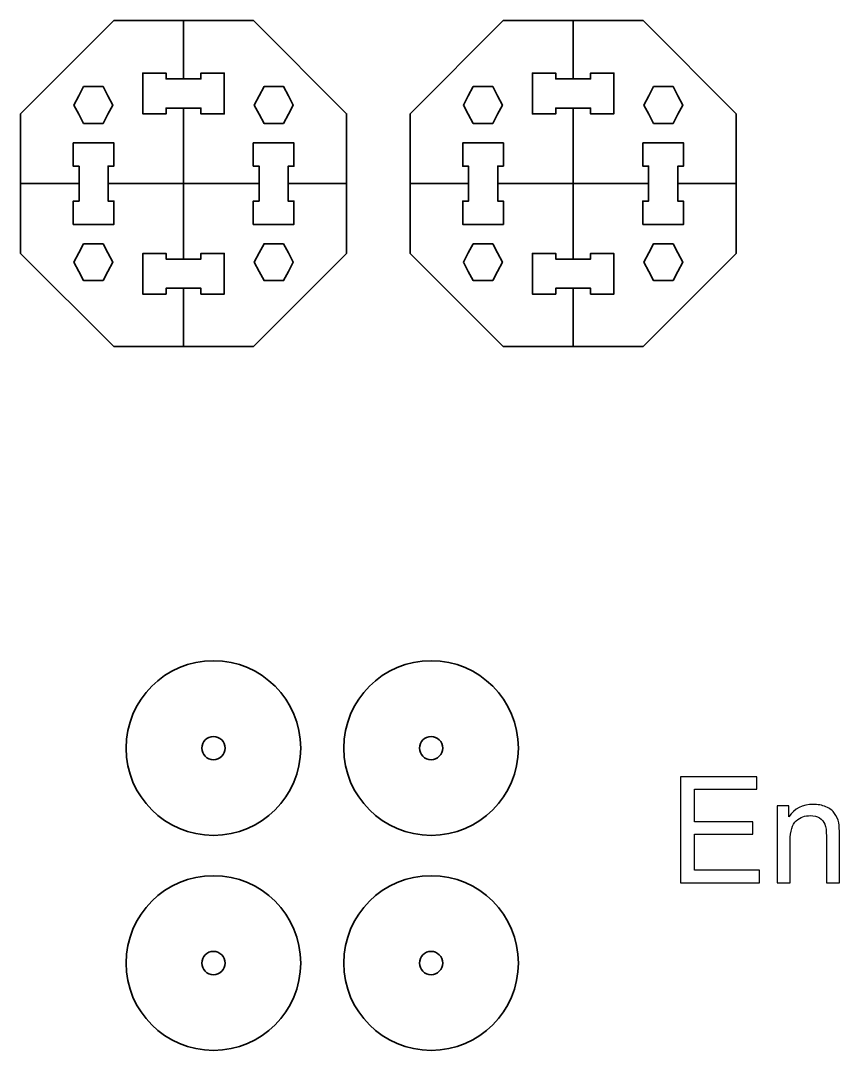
# Model space of a CAD drawing. Header units: centimetres. Extents: x 32 to 238, y -190 to 31.
# Drawn here: x 47 to 61.06, y -100.98 to -83.29 of the extents above; entities that cross this region are included whole.
import ezdxf

# ---------------------------------------------------------------- set-up
doc = ezdxf.new("R2010")
doc.units = ezdxf.units.CM
doc.header["$MEASUREMENT"] = 0
doc.layers.add('Layer 1', color=7, linetype='Continuous')

msp = doc.modelspace()

# ---------------------------------------------------------------- linework, layer by layer
at = {"layer": 'Layer 1', "color": 250, "lineweight": 35}
for centre, major_axis in [((50.30944, -95.78443), (0, 1.5)), ((54.04864, -95.78443), (0, 1.5)), ((50.30944, -95.78443), (0, 0.2)), ((54.04864, -95.78443), (0, 0.2)), ((50.30944, -99.476), (0, 1.5)), ((54.04864, -99.476), (0, 1.5)), ((50.30944, -99.476), (0, 0.2)), ((54.04864, -99.476), (0, 0.2))]:
    msp.add_ellipse(centre, major_axis=major_axis, ratio=1, dxfattribs=at)
for points, knots in [([(48.59568, -83.29193), (48.59568, -83.29193), (46.9966, -84.89248), (46.9966, -84.89248), (46.9966, -84.89248), (46.99692, -86.09194), (46.99692, -86.09194), (46.99692, -86.09194), (48.00027, -86.09194), (48.00027, -86.09194), (48.00027, -86.09194), (48.00027, -85.792), (48.00027, -85.792), (48.00027, -85.792), (47.90087, -85.792), (47.90087, -85.792), (47.90087, -85.792), (47.90021, -85.39102), (47.90021, -85.39102), (47.90021, -85.39102), (48.59894, -85.39133), (48.59894, -85.39133), (48.59894, -85.39133), (48.59926, -85.79064), (48.59926, -85.79064), (48.59926, -85.79064), (48.49955, -85.79064), (48.49955, -85.79064), (48.49955, -85.79064), (48.49955, -86.09106), (48.49955, -86.09106), (48.49955, -86.09106), (49.79605, -86.09106), (49.79605, -86.09106), (49.79605, -86.09106), (49.79605, -84.7937), (49.79605, -84.7937), (49.79605, -84.7937), (49.49662, -84.7937), (49.49662, -84.7937), (49.49662, -84.7937), (49.49662, -84.89346), (49.49662, -84.89346), (49.49662, -84.89346), (49.09728, -84.89346), (49.09728, -84.89346), (49.09728, -84.89346), (49.09629, -84.19412), (49.09629, -84.19412), (49.09629, -84.19412), (49.4963, -84.19412), (49.4963, -84.19412), (49.4963, -84.19412), (49.4963, -84.29419), (49.4963, -84.29419), (49.4963, -84.29419), (49.79549, -84.29419), (49.79549, -84.29419), (49.79549, -84.29419), (49.79549, -83.29242), (49.79549, -83.29242), (49.79549, -83.29242), (48.59568, -83.29193), (48.59568, -83.29193)], [0, 0, 0, 0, 0.04761905, 0.04761905, 0.04761905, 0.0952381, 0.0952381, 0.0952381, 0.14285714, 0.14285714, 0.14285714, 0.19047619, 0.19047619, 0.19047619, 0.23809524, 0.23809524, 0.23809524, 0.28571429, 0.28571429, 0.28571429, 0.33333333, 0.33333333, 0.33333333, 0.38095238, 0.38095238, 0.38095238, 0.42857143, 0.42857143, 0.42857143, 0.47619048, 0.47619048, 0.47619048, 0.52380952, 0.52380952, 0.52380952, 0.57142857, 0.57142857, 0.57142857, 0.61904762, 0.61904762, 0.61904762, 0.66666667, 0.66666667, 0.66666667, 0.71428571, 0.71428571, 0.71428571, 0.76190476, 0.76190476, 0.76190476, 0.80952381, 0.80952381, 0.80952381, 0.85714286, 0.85714286, 0.85714286, 0.9047619, 0.9047619, 0.9047619, 0.95238095, 0.95238095, 0.95238095, 1, 1, 1, 1]), ([(50.99642, -83.29193), (50.99642, -83.29193), (52.5955, -84.89248), (52.5955, -84.89248), (52.5955, -84.89248), (52.59518, -86.09194), (52.59518, -86.09194), (52.59518, -86.09194), (51.59183, -86.09194), (51.59183, -86.09194), (51.59183, -86.09194), (51.59183, -85.792), (51.59183, -85.792), (51.59183, -85.792), (51.69123, -85.792), (51.69123, -85.792), (51.69123, -85.792), (51.69189, -85.39102), (51.69189, -85.39102), (51.69189, -85.39102), (50.99316, -85.39133), (50.99316, -85.39133), (50.99316, -85.39133), (50.99284, -85.79064), (50.99284, -85.79064), (50.99284, -85.79064), (51.09255, -85.79064), (51.09255, -85.79064), (51.09255, -85.79064), (51.09255, -86.09106), (51.09255, -86.09106), (51.09255, -86.09106), (49.79605, -86.09106), (49.79605, -86.09106), (49.79605, -86.09106), (49.79605, -84.7937), (49.79605, -84.7937), (49.79605, -84.7937), (50.09548, -84.7937), (50.09548, -84.7937), (50.09548, -84.7937), (50.09548, -84.89346), (50.09548, -84.89346), (50.09548, -84.89346), (50.49482, -84.89346), (50.49482, -84.89346), (50.49482, -84.89346), (50.49581, -84.19412), (50.49581, -84.19412), (50.49581, -84.19412), (50.0958, -84.19412), (50.0958, -84.19412), (50.0958, -84.19412), (50.0958, -84.29419), (50.0958, -84.29419), (50.0958, -84.29419), (49.79661, -84.29419), (49.79661, -84.29419), (49.79661, -84.29419), (49.79661, -83.29242), (49.79661, -83.29242), (49.79661, -83.29242), (50.99642, -83.29193), (50.99642, -83.29193)], [0, 0, 0, 0, 0.04761905, 0.04761905, 0.04761905, 0.0952381, 0.0952381, 0.0952381, 0.14285714, 0.14285714, 0.14285714, 0.19047619, 0.19047619, 0.19047619, 0.23809524, 0.23809524, 0.23809524, 0.28571429, 0.28571429, 0.28571429, 0.33333333, 0.33333333, 0.33333333, 0.38095238, 0.38095238, 0.38095238, 0.42857143, 0.42857143, 0.42857143, 0.47619048, 0.47619048, 0.47619048, 0.52380952, 0.52380952, 0.52380952, 0.57142857, 0.57142857, 0.57142857, 0.61904762, 0.61904762, 0.61904762, 0.66666667, 0.66666667, 0.66666667, 0.71428571, 0.71428571, 0.71428571, 0.76190476, 0.76190476, 0.76190476, 0.80952381, 0.80952381, 0.80952381, 0.85714286, 0.85714286, 0.85714286, 0.9047619, 0.9047619, 0.9047619, 0.95238095, 0.95238095, 0.95238095, 1, 1, 1, 1]), ([(55.28849, -83.29193), (55.28849, -83.29193), (53.68941, -84.89248), (53.68941, -84.89248), (53.68941, -84.89248), (53.68973, -86.09194), (53.68973, -86.09194), (53.68973, -86.09194), (54.69308, -86.09194), (54.69308, -86.09194), (54.69308, -86.09194), (54.69308, -85.792), (54.69308, -85.792), (54.69308, -85.792), (54.59368, -85.792), (54.59368, -85.792), (54.59368, -85.792), (54.59302, -85.39102), (54.59302, -85.39102), (54.59302, -85.39102), (55.29175, -85.39133), (55.29175, -85.39133), (55.29175, -85.39133), (55.29207, -85.79064), (55.29207, -85.79064), (55.29207, -85.79064), (55.19236, -85.79064), (55.19236, -85.79064), (55.19236, -85.79064), (55.19236, -86.09106), (55.19236, -86.09106), (55.19236, -86.09106), (56.48886, -86.09106), (56.48886, -86.09106), (56.48886, -86.09106), (56.48886, -84.7937), (56.48886, -84.7937), (56.48886, -84.7937), (56.18943, -84.7937), (56.18943, -84.7937), (56.18943, -84.7937), (56.18943, -84.89346), (56.18943, -84.89346), (56.18943, -84.89346), (55.79009, -84.89346), (55.79009, -84.89346), (55.79009, -84.89346), (55.7891, -84.19412), (55.7891, -84.19412), (55.7891, -84.19412), (56.18911, -84.19412), (56.18911, -84.19412), (56.18911, -84.19412), (56.18911, -84.29419), (56.18911, -84.29419), (56.18911, -84.29419), (56.4883, -84.29419), (56.4883, -84.29419), (56.4883, -84.29419), (56.4883, -83.29242), (56.4883, -83.29242), (56.4883, -83.29242), (55.28849, -83.29193), (55.28849, -83.29193)], [0, 0, 0, 0, 0.04761905, 0.04761905, 0.04761905, 0.0952381, 0.0952381, 0.0952381, 0.14285714, 0.14285714, 0.14285714, 0.19047619, 0.19047619, 0.19047619, 0.23809524, 0.23809524, 0.23809524, 0.28571429, 0.28571429, 0.28571429, 0.33333333, 0.33333333, 0.33333333, 0.38095238, 0.38095238, 0.38095238, 0.42857143, 0.42857143, 0.42857143, 0.47619048, 0.47619048, 0.47619048, 0.52380952, 0.52380952, 0.52380952, 0.57142857, 0.57142857, 0.57142857, 0.61904762, 0.61904762, 0.61904762, 0.66666667, 0.66666667, 0.66666667, 0.71428571, 0.71428571, 0.71428571, 0.76190476, 0.76190476, 0.76190476, 0.80952381, 0.80952381, 0.80952381, 0.85714286, 0.85714286, 0.85714286, 0.9047619, 0.9047619, 0.9047619, 0.95238095, 0.95238095, 0.95238095, 1, 1, 1, 1]), ([(57.68923, -83.29193), (57.68923, -83.29193), (59.28831, -84.89248), (59.28831, -84.89248), (59.28831, -84.89248), (59.28799, -86.09194), (59.28799, -86.09194), (59.28799, -86.09194), (58.28464, -86.09194), (58.28464, -86.09194), (58.28464, -86.09194), (58.28464, -85.792), (58.28464, -85.792), (58.28464, -85.792), (58.38404, -85.792), (58.38404, -85.792), (58.38404, -85.792), (58.3847, -85.39102), (58.3847, -85.39102), (58.3847, -85.39102), (57.68597, -85.39133), (57.68597, -85.39133), (57.68597, -85.39133), (57.68565, -85.79064), (57.68565, -85.79064), (57.68565, -85.79064), (57.78536, -85.79064), (57.78536, -85.79064), (57.78536, -85.79064), (57.78536, -86.09106), (57.78536, -86.09106), (57.78536, -86.09106), (56.48886, -86.09106), (56.48886, -86.09106), (56.48886, -86.09106), (56.48886, -84.7937), (56.48886, -84.7937), (56.48886, -84.7937), (56.78829, -84.7937), (56.78829, -84.7937), (56.78829, -84.7937), (56.78829, -84.89346), (56.78829, -84.89346), (56.78829, -84.89346), (57.18763, -84.89346), (57.18763, -84.89346), (57.18763, -84.89346), (57.18862, -84.19412), (57.18862, -84.19412), (57.18862, -84.19412), (56.78861, -84.19412), (56.78861, -84.19412), (56.78861, -84.19412), (56.78861, -84.29419), (56.78861, -84.29419), (56.78861, -84.29419), (56.48942, -84.29419), (56.48942, -84.29419), (56.48942, -84.29419), (56.48942, -83.29242), (56.48942, -83.29242), (56.48942, -83.29242), (57.68923, -83.29193), (57.68923, -83.29193)], [0, 0, 0, 0, 0.04761905, 0.04761905, 0.04761905, 0.0952381, 0.0952381, 0.0952381, 0.14285714, 0.14285714, 0.14285714, 0.19047619, 0.19047619, 0.19047619, 0.23809524, 0.23809524, 0.23809524, 0.28571429, 0.28571429, 0.28571429, 0.33333333, 0.33333333, 0.33333333, 0.38095238, 0.38095238, 0.38095238, 0.42857143, 0.42857143, 0.42857143, 0.47619048, 0.47619048, 0.47619048, 0.52380952, 0.52380952, 0.52380952, 0.57142857, 0.57142857, 0.57142857, 0.61904762, 0.61904762, 0.61904762, 0.66666667, 0.66666667, 0.66666667, 0.71428571, 0.71428571, 0.71428571, 0.76190476, 0.76190476, 0.76190476, 0.80952381, 0.80952381, 0.80952381, 0.85714286, 0.85714286, 0.85714286, 0.9047619, 0.9047619, 0.9047619, 0.95238095, 0.95238095, 0.95238095, 1, 1, 1, 1]), ([(48.07882, -85.05884), (48.07882, -85.05884), (47.99507, -84.90039), (47.99507, -84.90039), (47.99507, -84.90039), (47.91132, -84.74194), (47.91132, -84.74194), (47.91132, -84.74194), (47.99507, -84.58349), (47.99507, -84.58349), (47.99507, -84.58349), (48.07882, -84.42504), (48.07882, -84.42504), (48.07882, -84.42504), (48.24632, -84.42504), (48.24632, -84.42504), (48.24632, -84.42504), (48.41382, -84.42504), (48.41382, -84.42504), (48.41382, -84.42504), (48.49757, -84.58349), (48.49757, -84.58349), (48.49757, -84.58349), (48.58132, -84.74194), (48.58132, -84.74194), (48.58132, -84.74194), (48.49757, -84.90039), (48.49757, -84.90039), (48.49757, -84.90039), (48.41382, -85.05884), (48.41382, -85.05884), (48.41382, -85.05884), (48.24632, -85.05884), (48.24632, -85.05884), (48.24632, -85.05884), (48.07882, -85.05884), (48.07882, -85.05884)], [0, 0, 0, 0, 0.08333333, 0.08333333, 0.08333333, 0.16666667, 0.16666667, 0.16666667, 0.25, 0.25, 0.25, 0.33333333, 0.33333333, 0.33333333, 0.41666667, 0.41666667, 0.41666667, 0.5, 0.5, 0.5, 0.58333333, 0.58333333, 0.58333333, 0.66666667, 0.66666667, 0.66666667, 0.75, 0.75, 0.75, 0.83333333, 0.83333333, 0.83333333, 0.91666667, 0.91666667, 0.91666667, 1, 1, 1, 1]), ([(51.51328, -85.05884), (51.51328, -85.05884), (51.59703, -84.90039), (51.59703, -84.90039), (51.59703, -84.90039), (51.68078, -84.74194), (51.68078, -84.74194), (51.68078, -84.74194), (51.59703, -84.58349), (51.59703, -84.58349), (51.59703, -84.58349), (51.51328, -84.42504), (51.51328, -84.42504), (51.51328, -84.42504), (51.34578, -84.42504), (51.34578, -84.42504), (51.34578, -84.42504), (51.17828, -84.42504), (51.17828, -84.42504), (51.17828, -84.42504), (51.09453, -84.58349), (51.09453, -84.58349), (51.09453, -84.58349), (51.01078, -84.74194), (51.01078, -84.74194), (51.01078, -84.74194), (51.09453, -84.90039), (51.09453, -84.90039), (51.09453, -84.90039), (51.17828, -85.05884), (51.17828, -85.05884), (51.17828, -85.05884), (51.34578, -85.05884), (51.34578, -85.05884), (51.34578, -85.05884), (51.51328, -85.05884), (51.51328, -85.05884)], [0, 0, 0, 0, 0.08333333, 0.08333333, 0.08333333, 0.16666667, 0.16666667, 0.16666667, 0.25, 0.25, 0.25, 0.33333333, 0.33333333, 0.33333333, 0.41666667, 0.41666667, 0.41666667, 0.5, 0.5, 0.5, 0.58333333, 0.58333333, 0.58333333, 0.66666667, 0.66666667, 0.66666667, 0.75, 0.75, 0.75, 0.83333333, 0.83333333, 0.83333333, 0.91666667, 0.91666667, 0.91666667, 1, 1, 1, 1]), ([(54.77163, -85.05884), (54.77163, -85.05884), (54.68788, -84.90039), (54.68788, -84.90039), (54.68788, -84.90039), (54.60413, -84.74194), (54.60413, -84.74194), (54.60413, -84.74194), (54.68788, -84.58349), (54.68788, -84.58349), (54.68788, -84.58349), (54.77163, -84.42504), (54.77163, -84.42504), (54.77163, -84.42504), (54.93913, -84.42504), (54.93913, -84.42504), (54.93913, -84.42504), (55.10663, -84.42504), (55.10663, -84.42504), (55.10663, -84.42504), (55.19038, -84.58349), (55.19038, -84.58349), (55.19038, -84.58349), (55.27413, -84.74194), (55.27413, -84.74194), (55.27413, -84.74194), (55.19038, -84.90039), (55.19038, -84.90039), (55.19038, -84.90039), (55.10663, -85.05884), (55.10663, -85.05884), (55.10663, -85.05884), (54.93913, -85.05884), (54.93913, -85.05884), (54.93913, -85.05884), (54.77163, -85.05884), (54.77163, -85.05884)], [0, 0, 0, 0, 0.08333333, 0.08333333, 0.08333333, 0.16666667, 0.16666667, 0.16666667, 0.25, 0.25, 0.25, 0.33333333, 0.33333333, 0.33333333, 0.41666667, 0.41666667, 0.41666667, 0.5, 0.5, 0.5, 0.58333333, 0.58333333, 0.58333333, 0.66666667, 0.66666667, 0.66666667, 0.75, 0.75, 0.75, 0.83333333, 0.83333333, 0.83333333, 0.91666667, 0.91666667, 0.91666667, 1, 1, 1, 1]), ([(58.20609, -85.05884), (58.20609, -85.05884), (58.28984, -84.90039), (58.28984, -84.90039), (58.28984, -84.90039), (58.37359, -84.74194), (58.37359, -84.74194), (58.37359, -84.74194), (58.28984, -84.58349), (58.28984, -84.58349), (58.28984, -84.58349), (58.20609, -84.42504), (58.20609, -84.42504), (58.20609, -84.42504), (58.03859, -84.42504), (58.03859, -84.42504), (58.03859, -84.42504), (57.87109, -84.42504), (57.87109, -84.42504), (57.87109, -84.42504), (57.78734, -84.58349), (57.78734, -84.58349), (57.78734, -84.58349), (57.70359, -84.74194), (57.70359, -84.74194), (57.70359, -84.74194), (57.78734, -84.90039), (57.78734, -84.90039), (57.78734, -84.90039), (57.87109, -85.05884), (57.87109, -85.05884), (57.87109, -85.05884), (58.03859, -85.05884), (58.03859, -85.05884), (58.03859, -85.05884), (58.20609, -85.05884), (58.20609, -85.05884)], [0, 0, 0, 0, 0.08333333, 0.08333333, 0.08333333, 0.16666667, 0.16666667, 0.16666667, 0.25, 0.25, 0.25, 0.33333333, 0.33333333, 0.33333333, 0.41666667, 0.41666667, 0.41666667, 0.5, 0.5, 0.5, 0.58333333, 0.58333333, 0.58333333, 0.66666667, 0.66666667, 0.66666667, 0.75, 0.75, 0.75, 0.83333333, 0.83333333, 0.83333333, 0.91666667, 0.91666667, 0.91666667, 1, 1, 1, 1]), ([(48.59568, -88.89019), (48.59568, -88.89019), (46.9966, -87.28964), (46.9966, -87.28964), (46.9966, -87.28964), (46.99692, -86.09018), (46.99692, -86.09018), (46.99692, -86.09018), (48.00027, -86.09018), (48.00027, -86.09018), (48.00027, -86.09018), (48.00027, -86.39012), (48.00027, -86.39012), (48.00027, -86.39012), (47.90087, -86.39012), (47.90087, -86.39012), (47.90087, -86.39012), (47.90021, -86.7911), (47.90021, -86.7911), (47.90021, -86.7911), (48.59894, -86.79079), (48.59894, -86.79079), (48.59894, -86.79079), (48.59926, -86.39148), (48.59926, -86.39148), (48.59926, -86.39148), (48.49955, -86.39148), (48.49955, -86.39148), (48.49955, -86.39148), (48.49955, -86.09106), (48.49955, -86.09106), (48.49955, -86.09106), (49.79605, -86.09106), (49.79605, -86.09106), (49.79605, -86.09106), (49.79605, -87.38842), (49.79605, -87.38842), (49.79605, -87.38842), (49.49662, -87.38842), (49.49662, -87.38842), (49.49662, -87.38842), (49.49662, -87.28866), (49.49662, -87.28866), (49.49662, -87.28866), (49.09728, -87.28866), (49.09728, -87.28866), (49.09728, -87.28866), (49.09629, -87.988), (49.09629, -87.988), (49.09629, -87.988), (49.4963, -87.988), (49.4963, -87.988), (49.4963, -87.988), (49.4963, -87.88793), (49.4963, -87.88793), (49.4963, -87.88793), (49.79549, -87.88793), (49.79549, -87.88793), (49.79549, -87.88793), (49.79549, -88.8897), (49.79549, -88.8897), (49.79549, -88.8897), (48.59568, -88.89019), (48.59568, -88.89019)], [0, 0, 0, 0, 0.04761905, 0.04761905, 0.04761905, 0.0952381, 0.0952381, 0.0952381, 0.14285714, 0.14285714, 0.14285714, 0.19047619, 0.19047619, 0.19047619, 0.23809524, 0.23809524, 0.23809524, 0.28571429, 0.28571429, 0.28571429, 0.33333333, 0.33333333, 0.33333333, 0.38095238, 0.38095238, 0.38095238, 0.42857143, 0.42857143, 0.42857143, 0.47619048, 0.47619048, 0.47619048, 0.52380952, 0.52380952, 0.52380952, 0.57142857, 0.57142857, 0.57142857, 0.61904762, 0.61904762, 0.61904762, 0.66666667, 0.66666667, 0.66666667, 0.71428571, 0.71428571, 0.71428571, 0.76190476, 0.76190476, 0.76190476, 0.80952381, 0.80952381, 0.80952381, 0.85714286, 0.85714286, 0.85714286, 0.9047619, 0.9047619, 0.9047619, 0.95238095, 0.95238095, 0.95238095, 1, 1, 1, 1]), ([(50.99642, -88.89019), (50.99642, -88.89019), (52.5955, -87.28964), (52.5955, -87.28964), (52.5955, -87.28964), (52.59518, -86.09018), (52.59518, -86.09018), (52.59518, -86.09018), (51.59183, -86.09018), (51.59183, -86.09018), (51.59183, -86.09018), (51.59183, -86.39012), (51.59183, -86.39012), (51.59183, -86.39012), (51.69123, -86.39012), (51.69123, -86.39012), (51.69123, -86.39012), (51.69189, -86.7911), (51.69189, -86.7911), (51.69189, -86.7911), (50.99316, -86.79079), (50.99316, -86.79079), (50.99316, -86.79079), (50.99284, -86.39148), (50.99284, -86.39148), (50.99284, -86.39148), (51.09255, -86.39148), (51.09255, -86.39148), (51.09255, -86.39148), (51.09255, -86.09106), (51.09255, -86.09106), (51.09255, -86.09106), (49.79605, -86.09106), (49.79605, -86.09106), (49.79605, -86.09106), (49.79605, -87.38842), (49.79605, -87.38842), (49.79605, -87.38842), (50.09548, -87.38842), (50.09548, -87.38842), (50.09548, -87.38842), (50.09548, -87.28866), (50.09548, -87.28866), (50.09548, -87.28866), (50.49482, -87.28866), (50.49482, -87.28866), (50.49482, -87.28866), (50.49581, -87.988), (50.49581, -87.988), (50.49581, -87.988), (50.0958, -87.988), (50.0958, -87.988), (50.0958, -87.988), (50.0958, -87.88793), (50.0958, -87.88793), (50.0958, -87.88793), (49.79661, -87.88793), (49.79661, -87.88793), (49.79661, -87.88793), (49.79661, -88.8897), (49.79661, -88.8897), (49.79661, -88.8897), (50.99642, -88.89019), (50.99642, -88.89019)], [0, 0, 0, 0, 0.04761905, 0.04761905, 0.04761905, 0.0952381, 0.0952381, 0.0952381, 0.14285714, 0.14285714, 0.14285714, 0.19047619, 0.19047619, 0.19047619, 0.23809524, 0.23809524, 0.23809524, 0.28571429, 0.28571429, 0.28571429, 0.33333333, 0.33333333, 0.33333333, 0.38095238, 0.38095238, 0.38095238, 0.42857143, 0.42857143, 0.42857143, 0.47619048, 0.47619048, 0.47619048, 0.52380952, 0.52380952, 0.52380952, 0.57142857, 0.57142857, 0.57142857, 0.61904762, 0.61904762, 0.61904762, 0.66666667, 0.66666667, 0.66666667, 0.71428571, 0.71428571, 0.71428571, 0.76190476, 0.76190476, 0.76190476, 0.80952381, 0.80952381, 0.80952381, 0.85714286, 0.85714286, 0.85714286, 0.9047619, 0.9047619, 0.9047619, 0.95238095, 0.95238095, 0.95238095, 1, 1, 1, 1]), ([(55.28849, -88.89019), (55.28849, -88.89019), (53.68941, -87.28964), (53.68941, -87.28964), (53.68941, -87.28964), (53.68973, -86.09018), (53.68973, -86.09018), (53.68973, -86.09018), (54.69308, -86.09018), (54.69308, -86.09018), (54.69308, -86.09018), (54.69308, -86.39012), (54.69308, -86.39012), (54.69308, -86.39012), (54.59368, -86.39012), (54.59368, -86.39012), (54.59368, -86.39012), (54.59302, -86.7911), (54.59302, -86.7911), (54.59302, -86.7911), (55.29175, -86.79079), (55.29175, -86.79079), (55.29175, -86.79079), (55.29207, -86.39148), (55.29207, -86.39148), (55.29207, -86.39148), (55.19236, -86.39148), (55.19236, -86.39148), (55.19236, -86.39148), (55.19236, -86.09106), (55.19236, -86.09106), (55.19236, -86.09106), (56.48886, -86.09106), (56.48886, -86.09106), (56.48886, -86.09106), (56.48886, -87.38842), (56.48886, -87.38842), (56.48886, -87.38842), (56.18943, -87.38842), (56.18943, -87.38842), (56.18943, -87.38842), (56.18943, -87.28866), (56.18943, -87.28866), (56.18943, -87.28866), (55.79009, -87.28866), (55.79009, -87.28866), (55.79009, -87.28866), (55.7891, -87.988), (55.7891, -87.988), (55.7891, -87.988), (56.18911, -87.988), (56.18911, -87.988), (56.18911, -87.988), (56.18911, -87.88793), (56.18911, -87.88793), (56.18911, -87.88793), (56.4883, -87.88793), (56.4883, -87.88793), (56.4883, -87.88793), (56.4883, -88.8897), (56.4883, -88.8897), (56.4883, -88.8897), (55.28849, -88.89019), (55.28849, -88.89019)], [0, 0, 0, 0, 0.04761905, 0.04761905, 0.04761905, 0.0952381, 0.0952381, 0.0952381, 0.14285714, 0.14285714, 0.14285714, 0.19047619, 0.19047619, 0.19047619, 0.23809524, 0.23809524, 0.23809524, 0.28571429, 0.28571429, 0.28571429, 0.33333333, 0.33333333, 0.33333333, 0.38095238, 0.38095238, 0.38095238, 0.42857143, 0.42857143, 0.42857143, 0.47619048, 0.47619048, 0.47619048, 0.52380952, 0.52380952, 0.52380952, 0.57142857, 0.57142857, 0.57142857, 0.61904762, 0.61904762, 0.61904762, 0.66666667, 0.66666667, 0.66666667, 0.71428571, 0.71428571, 0.71428571, 0.76190476, 0.76190476, 0.76190476, 0.80952381, 0.80952381, 0.80952381, 0.85714286, 0.85714286, 0.85714286, 0.9047619, 0.9047619, 0.9047619, 0.95238095, 0.95238095, 0.95238095, 1, 1, 1, 1]), ([(57.68923, -88.89019), (57.68923, -88.89019), (59.28831, -87.28964), (59.28831, -87.28964), (59.28831, -87.28964), (59.28799, -86.09018), (59.28799, -86.09018), (59.28799, -86.09018), (58.28464, -86.09018), (58.28464, -86.09018), (58.28464, -86.09018), (58.28464, -86.39012), (58.28464, -86.39012), (58.28464, -86.39012), (58.38404, -86.39012), (58.38404, -86.39012), (58.38404, -86.39012), (58.3847, -86.7911), (58.3847, -86.7911), (58.3847, -86.7911), (57.68597, -86.79079), (57.68597, -86.79079), (57.68597, -86.79079), (57.68565, -86.39148), (57.68565, -86.39148), (57.68565, -86.39148), (57.78536, -86.39148), (57.78536, -86.39148), (57.78536, -86.39148), (57.78536, -86.09106), (57.78536, -86.09106), (57.78536, -86.09106), (56.48886, -86.09106), (56.48886, -86.09106), (56.48886, -86.09106), (56.48886, -87.38842), (56.48886, -87.38842), (56.48886, -87.38842), (56.78829, -87.38842), (56.78829, -87.38842), (56.78829, -87.38842), (56.78829, -87.28866), (56.78829, -87.28866), (56.78829, -87.28866), (57.18763, -87.28866), (57.18763, -87.28866), (57.18763, -87.28866), (57.18862, -87.988), (57.18862, -87.988), (57.18862, -87.988), (56.78861, -87.988), (56.78861, -87.988), (56.78861, -87.988), (56.78861, -87.88793), (56.78861, -87.88793), (56.78861, -87.88793), (56.48942, -87.88793), (56.48942, -87.88793), (56.48942, -87.88793), (56.48942, -88.8897), (56.48942, -88.8897), (56.48942, -88.8897), (57.68923, -88.89019), (57.68923, -88.89019)], [0, 0, 0, 0, 0.04761905, 0.04761905, 0.04761905, 0.0952381, 0.0952381, 0.0952381, 0.14285714, 0.14285714, 0.14285714, 0.19047619, 0.19047619, 0.19047619, 0.23809524, 0.23809524, 0.23809524, 0.28571429, 0.28571429, 0.28571429, 0.33333333, 0.33333333, 0.33333333, 0.38095238, 0.38095238, 0.38095238, 0.42857143, 0.42857143, 0.42857143, 0.47619048, 0.47619048, 0.47619048, 0.52380952, 0.52380952, 0.52380952, 0.57142857, 0.57142857, 0.57142857, 0.61904762, 0.61904762, 0.61904762, 0.66666667, 0.66666667, 0.66666667, 0.71428571, 0.71428571, 0.71428571, 0.76190476, 0.76190476, 0.76190476, 0.80952381, 0.80952381, 0.80952381, 0.85714286, 0.85714286, 0.85714286, 0.9047619, 0.9047619, 0.9047619, 0.95238095, 0.95238095, 0.95238095, 1, 1, 1, 1]), ([(48.07882, -87.12328), (48.07882, -87.12328), (47.99507, -87.28173), (47.99507, -87.28173), (47.99507, -87.28173), (47.91132, -87.44018), (47.91132, -87.44018), (47.91132, -87.44018), (47.99507, -87.59863), (47.99507, -87.59863), (47.99507, -87.59863), (48.07882, -87.75708), (48.07882, -87.75708), (48.07882, -87.75708), (48.24632, -87.75708), (48.24632, -87.75708), (48.24632, -87.75708), (48.41382, -87.75708), (48.41382, -87.75708), (48.41382, -87.75708), (48.49757, -87.59863), (48.49757, -87.59863), (48.49757, -87.59863), (48.58132, -87.44018), (48.58132, -87.44018), (48.58132, -87.44018), (48.49757, -87.28173), (48.49757, -87.28173), (48.49757, -87.28173), (48.41382, -87.12328), (48.41382, -87.12328), (48.41382, -87.12328), (48.24632, -87.12328), (48.24632, -87.12328), (48.24632, -87.12328), (48.07882, -87.12328), (48.07882, -87.12328)], [0, 0, 0, 0, 0.08333333, 0.08333333, 0.08333333, 0.16666667, 0.16666667, 0.16666667, 0.25, 0.25, 0.25, 0.33333333, 0.33333333, 0.33333333, 0.41666667, 0.41666667, 0.41666667, 0.5, 0.5, 0.5, 0.58333333, 0.58333333, 0.58333333, 0.66666667, 0.66666667, 0.66666667, 0.75, 0.75, 0.75, 0.83333333, 0.83333333, 0.83333333, 0.91666667, 0.91666667, 0.91666667, 1, 1, 1, 1]), ([(51.51328, -87.12328), (51.51328, -87.12328), (51.59703, -87.28173), (51.59703, -87.28173), (51.59703, -87.28173), (51.68078, -87.44018), (51.68078, -87.44018), (51.68078, -87.44018), (51.59703, -87.59863), (51.59703, -87.59863), (51.59703, -87.59863), (51.51328, -87.75708), (51.51328, -87.75708), (51.51328, -87.75708), (51.34578, -87.75708), (51.34578, -87.75708), (51.34578, -87.75708), (51.17828, -87.75708), (51.17828, -87.75708), (51.17828, -87.75708), (51.09453, -87.59863), (51.09453, -87.59863), (51.09453, -87.59863), (51.01078, -87.44018), (51.01078, -87.44018), (51.01078, -87.44018), (51.09453, -87.28173), (51.09453, -87.28173), (51.09453, -87.28173), (51.17828, -87.12328), (51.17828, -87.12328), (51.17828, -87.12328), (51.34578, -87.12328), (51.34578, -87.12328), (51.34578, -87.12328), (51.51328, -87.12328), (51.51328, -87.12328)], [0, 0, 0, 0, 0.08333333, 0.08333333, 0.08333333, 0.16666667, 0.16666667, 0.16666667, 0.25, 0.25, 0.25, 0.33333333, 0.33333333, 0.33333333, 0.41666667, 0.41666667, 0.41666667, 0.5, 0.5, 0.5, 0.58333333, 0.58333333, 0.58333333, 0.66666667, 0.66666667, 0.66666667, 0.75, 0.75, 0.75, 0.83333333, 0.83333333, 0.83333333, 0.91666667, 0.91666667, 0.91666667, 1, 1, 1, 1]), ([(54.77163, -87.12328), (54.77163, -87.12328), (54.68788, -87.28173), (54.68788, -87.28173), (54.68788, -87.28173), (54.60413, -87.44018), (54.60413, -87.44018), (54.60413, -87.44018), (54.68788, -87.59863), (54.68788, -87.59863), (54.68788, -87.59863), (54.77163, -87.75708), (54.77163, -87.75708), (54.77163, -87.75708), (54.93913, -87.75708), (54.93913, -87.75708), (54.93913, -87.75708), (55.10663, -87.75708), (55.10663, -87.75708), (55.10663, -87.75708), (55.19038, -87.59863), (55.19038, -87.59863), (55.19038, -87.59863), (55.27413, -87.44018), (55.27413, -87.44018), (55.27413, -87.44018), (55.19038, -87.28173), (55.19038, -87.28173), (55.19038, -87.28173), (55.10663, -87.12328), (55.10663, -87.12328), (55.10663, -87.12328), (54.93913, -87.12328), (54.93913, -87.12328), (54.93913, -87.12328), (54.77163, -87.12328), (54.77163, -87.12328)], [0, 0, 0, 0, 0.08333333, 0.08333333, 0.08333333, 0.16666667, 0.16666667, 0.16666667, 0.25, 0.25, 0.25, 0.33333333, 0.33333333, 0.33333333, 0.41666667, 0.41666667, 0.41666667, 0.5, 0.5, 0.5, 0.58333333, 0.58333333, 0.58333333, 0.66666667, 0.66666667, 0.66666667, 0.75, 0.75, 0.75, 0.83333333, 0.83333333, 0.83333333, 0.91666667, 0.91666667, 0.91666667, 1, 1, 1, 1]), ([(58.20609, -87.12328), (58.20609, -87.12328), (58.28984, -87.28173), (58.28984, -87.28173), (58.28984, -87.28173), (58.37359, -87.44018), (58.37359, -87.44018), (58.37359, -87.44018), (58.28984, -87.59863), (58.28984, -87.59863), (58.28984, -87.59863), (58.20609, -87.75708), (58.20609, -87.75708), (58.20609, -87.75708), (58.03859, -87.75708), (58.03859, -87.75708), (58.03859, -87.75708), (57.87109, -87.75708), (57.87109, -87.75708), (57.87109, -87.75708), (57.78734, -87.59863), (57.78734, -87.59863), (57.78734, -87.59863), (57.70359, -87.44018), (57.70359, -87.44018), (57.70359, -87.44018), (57.78734, -87.28173), (57.78734, -87.28173), (57.78734, -87.28173), (57.87109, -87.12328), (57.87109, -87.12328), (57.87109, -87.12328), (58.03859, -87.12328), (58.03859, -87.12328), (58.03859, -87.12328), (58.20609, -87.12328), (58.20609, -87.12328)], [0, 0, 0, 0, 0.08333333, 0.08333333, 0.08333333, 0.16666667, 0.16666667, 0.16666667, 0.25, 0.25, 0.25, 0.33333333, 0.33333333, 0.33333333, 0.41666667, 0.41666667, 0.41666667, 0.5, 0.5, 0.5, 0.58333333, 0.58333333, 0.58333333, 0.66666667, 0.66666667, 0.66666667, 0.75, 0.75, 0.75, 0.83333333, 0.83333333, 0.83333333, 0.91666667, 0.91666667, 0.91666667, 1, 1, 1, 1])]:
    msp.add_open_spline(points, degree=3, knots=knots, dxfattribs=at)
at = {"layer": 'Layer 1', "color": 250}
for points, knots in [([(58.33237, -98.09686), (58.33237, -98.09686), (58.33237, -96.27822), (58.33237, -96.27822), (58.33237, -96.27822), (59.64555, -96.27822), (59.64555, -96.27822), (59.64555, -96.27822), (59.64555, -96.49158), (59.64555, -96.49158), (59.64555, -96.49158), (58.57367, -96.49158), (58.57367, -96.49158), (58.57367, -96.49158), (58.57367, -97.05038), (58.57367, -97.05038), (58.57367, -97.05038), (59.57697, -97.05038), (59.57697, -97.05038), (59.57697, -97.05038), (59.57697, -97.26374), (59.57697, -97.26374), (59.57697, -97.26374), (58.57367, -97.26374), (58.57367, -97.26374), (58.57367, -97.26374), (58.57367, -97.8835), (58.57367, -97.8835), (58.57367, -97.8835), (59.68873, -97.8835), (59.68873, -97.8835), (59.68873, -97.8835), (59.68873, -98.09686), (59.68873, -98.09686), (59.68873, -98.09686), (58.33237, -98.09686), (58.33237, -98.09686)], [0, 0, 0, 0, 0.08333333, 0.08333333, 0.08333333, 0.16666667, 0.16666667, 0.16666667, 0.25, 0.25, 0.25, 0.33333333, 0.33333333, 0.33333333, 0.41666667, 0.41666667, 0.41666667, 0.5, 0.5, 0.5, 0.58333333, 0.58333333, 0.58333333, 0.66666667, 0.66666667, 0.66666667, 0.75, 0.75, 0.75, 0.83333333, 0.83333333, 0.83333333, 0.91666667, 0.91666667, 0.91666667, 1, 1, 1, 1]), ([(59.99353, -98.09686), (59.99353, -98.09686), (59.99353, -96.7786), (59.99353, -96.7786), (59.99353, -96.7786), (60.19419, -96.7786), (60.19419, -96.7786), (60.19419, -96.7786), (60.19419, -96.96571), (60.19419, -96.96571), (60.29071, -96.8222), (60.43041, -96.75066), (60.61287, -96.75066), (60.69245, -96.75066), (60.76527, -96.76505), (60.83173, -96.79342), (60.89819, -96.82178), (60.94815, -96.85946), (60.98117, -96.9056), (61.01419, -96.95174), (61.03747, -97.00678), (61.05059, -97.07028), (61.05864, -97.11176), (61.06287, -97.18415), (61.06287, -97.28745), (61.06287, -97.28745), (61.06287, -98.09686), (61.06287, -98.09686), (61.06287, -98.09686), (60.83935, -98.09686), (60.83935, -98.09686), (60.83935, -98.09686), (60.83935, -97.29591), (60.83935, -97.29591), (60.83935, -97.2049), (60.83088, -97.13674), (60.81353, -97.09187), (60.79617, -97.04699), (60.76527, -97.01101), (60.72124, -96.98392), (60.67721, -96.95725), (60.62514, -96.9437), (60.56588, -96.9437), (60.47105, -96.9437), (60.38935, -96.97376), (60.32034, -97.03429), (60.25134, -97.09441), (60.21705, -97.20913), (60.21705, -97.37762), (60.21705, -97.37762), (60.21705, -98.09686), (60.21705, -98.09686), (60.21705, -98.09686), (59.99353, -98.09686), (59.99353, -98.09686)], [0, 0, 0, 0, 0.05555556, 0.05555556, 0.05555556, 0.11111111, 0.11111111, 0.11111111, 0.16666667, 0.16666667, 0.16666667, 0.22222222, 0.22222222, 0.22222222, 0.27777778, 0.27777778, 0.27777778, 0.33333333, 0.33333333, 0.33333333, 0.38888889, 0.38888889, 0.38888889, 0.44444444, 0.44444444, 0.44444444, 0.5, 0.5, 0.5, 0.55555556, 0.55555556, 0.55555556, 0.61111111, 0.61111111, 0.61111111, 0.66666667, 0.66666667, 0.66666667, 0.72222222, 0.72222222, 0.72222222, 0.77777778, 0.77777778, 0.77777778, 0.83333333, 0.83333333, 0.83333333, 0.88888889, 0.88888889, 0.88888889, 0.94444444, 0.94444444, 0.94444444, 1, 1, 1, 1])]:
    msp.add_open_spline(points, degree=3, knots=knots, dxfattribs=at)

doc.saveas('drawing.dxf')
